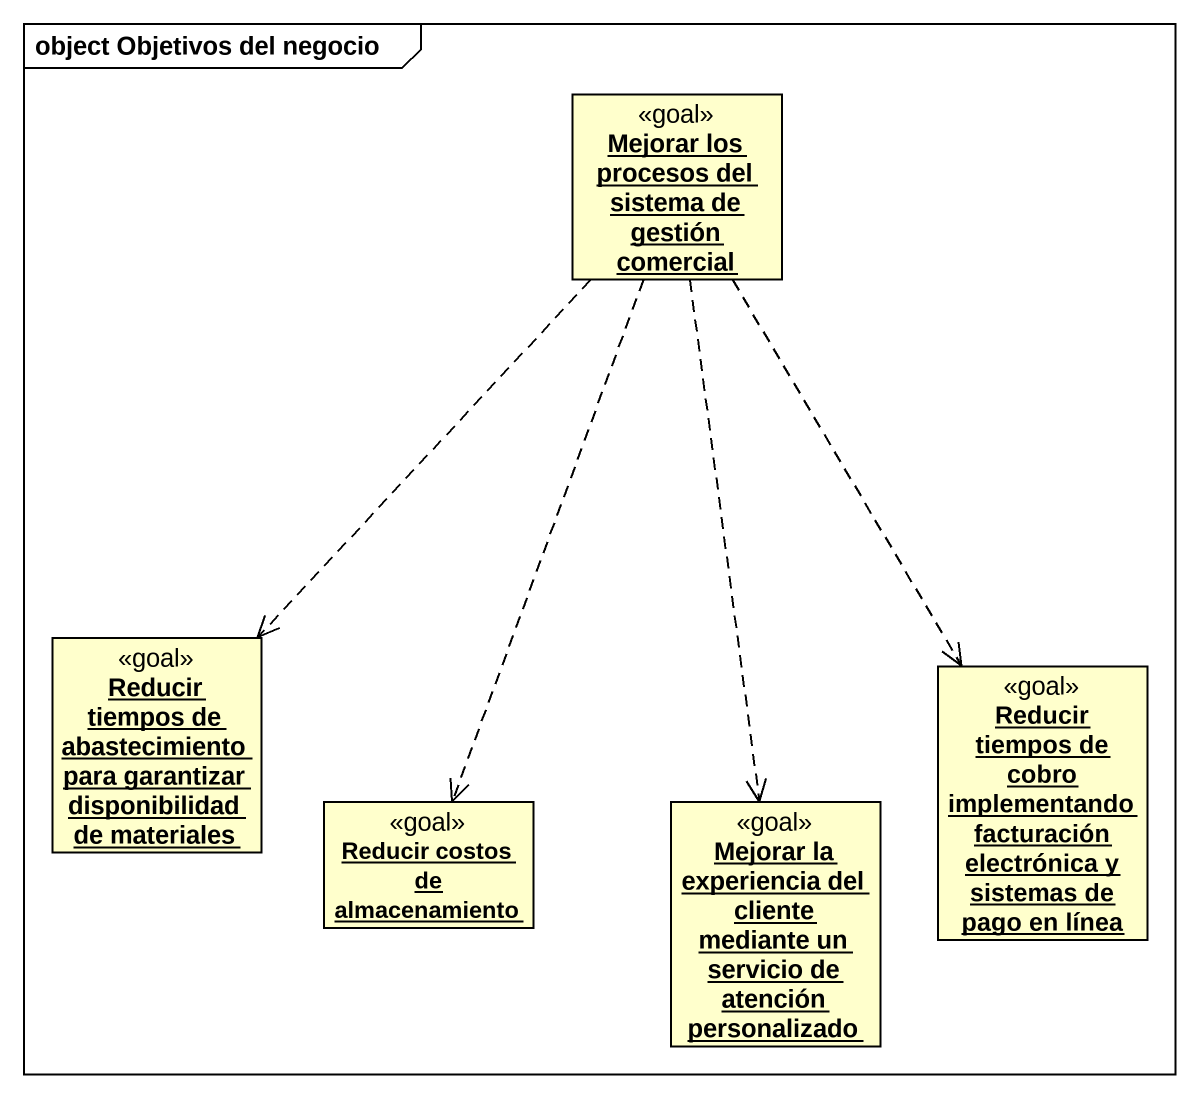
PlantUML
@startuml
mainframe object Objetivos del negocio
hide circle
hide empty members
object "Mejorar los procesos del sistema de gestión comercial" as Mejorar_los_procesos_del <<goal>>
object "Reducir tiempos de abastecimiento para garantizar disponibilidad de materiales" as Reducir_tiempos_de <<goal>>
object "Reducir tiempos de cobro implementando facturación electrónica y sistemas de pago en línea" as Reducir_tiempos_de_cobro <<goal>>
object "Reducir costos de almacenamiento" as Reducir_costos_de <<goal>>
object "Mejorar la experiencia del cliente mediante un servicio de atención personalizado" as Mejorar_la_experiencia_del <<goal>>
Mejorar_los_procesos_del ..> Reducir_tiempos_de
Mejorar_los_procesos_del ..> Reducir_tiempos_de_cobro
Mejorar_los_procesos_del ..> Reducir_costos_de
Mejorar_los_procesos_del ..> Mejorar_la_experiencia_del
@enduml
